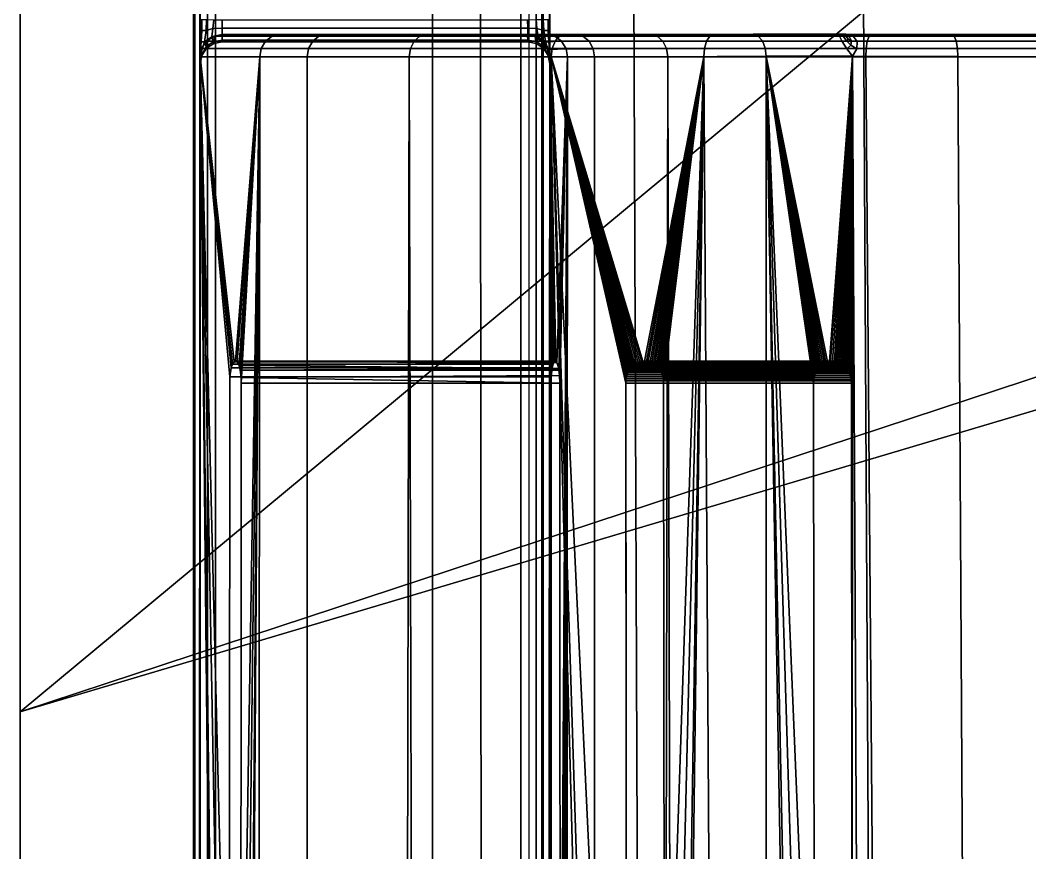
# Model space of a CAD drawing. Extents: x -11.8 to 11.8, y 0 to 23.8.
# Drawn here: x -11.843 to -9.563, y 17.954 to 19.834 of the extents above; entities that cross this region are included whole.
import ezdxf

# ---------------------------------------------------------------- set-up
doc = ezdxf.new("R2010")
doc.units = 0
doc.layers.add('SHP78CM5N_TRADECAD', color=251, linetype='CONTINUOUS')

msp = doc.modelspace()

# ---------------------------------------------------------------- linework, layer by layer
at = {"layer": 'SHP78CM5N_TRADECAD'}
for points in [[(-10.9122, 15.0961, 19.7089), (-10.9122, 22.9695, 26.2503), (-10.9122, 8.1961, 31.4876), (-10.9122, 5.9765, 30.562)], [(-10.9122, 22.9695, 26.2503), (-10.9122, 15.0961, 19.7089), (-10.9122, 21.3133, 19.7324)], [(-10.9122, 22.9695, 26.2503), (-10.9122, 22.9691, 31.4876), (-10.9122, 8.1961, 31.4876)], [(-10.9122, 8.1961, 31.4876), (-10.9122, 22.9691, 31.4876), (-10.8059, 22.9691, 32.0447), (-10.7947, 6.9903, 31.944)], [(-10.8059, 22.9691, 32.0447), (-10.4689, 22.9691, 32.5578), (-10.4012, 5.723, 32.4901), (-10.7947, 6.9903, 31.944)], [(-10.4689, 22.9691, 32.5578), (-9.9558, 22.9691, 32.8948), (-9.8551, 4.992, 32.8836), (-10.4012, 5.723, 32.4901)], [(-9.9558, 22.9691, 32.8948), (-9.3987, 22.9691, 33.0011), (-9.3987, 4.9775, 33.0011), (-9.8551, 4.992, 32.8836)], [(-7.9541, 21.5017, 0.0404), (-11.8433, 21.5017, 0.0397), (-11.8433, 18.2724, 0.0397)], [(-0.9744, 21.5017, 0.042), (-11.8433, 14.8549, 0.0397), (10.8391, 12.2355, 0.0397), (0.464, 21.5017, 0.0422)], [(-11.8433, 18.2724, 0.0397), (-11.8433, 21.5017, 0.0397), (-11.8433, 20.7019, 1.7535)], [(-0.9744, 21.5017, 0.042), (-11.8433, 18.2724, 0.0397), (-11.8433, 14.8549, 0.0397)], [(-2.0409, 21.5017, 0.0417), (-11.8433, 18.2724, 0.0397), (-0.9744, 21.5017, 0.042)], [(-2.0409, 21.5017, 0.0417), (-7.9541, 21.5017, 0.0404), (-11.8433, 18.2724, 0.0397)], [(-11.4521, 15.0164, 19.7867), (-11.4486, 15.0348, 19.7727), (-11.4486, 21.3621, 19.76), (-11.4521, 21.3805, 19.7743)], [(-11.4521, 15.0164, 19.7867), (-11.4521, 21.3805, 19.7743), (-11.4368, 19.7363, 29.287), (-11.4521, 3.9459, 29.1788)], [(-11.4521, 21.3805, 19.7743), (-11.437, 19.8356, 29.2879), (-11.4369, 19.8107, 29.2877)], [(-11.4521, 21.3805, 19.7743), (-11.4369, 19.8107, 29.2877), (-11.4369, 19.7858, 29.2874)], [(-11.4521, 21.3805, 19.7743), (-11.4369, 19.7858, 29.2874), (-11.4369, 19.7611, 29.2872)], [(-11.4368, 19.7363, 29.287), (-11.4521, 21.3805, 19.7743), (-11.4369, 19.7611, 29.2872)], [(-10.6621, 21.3805, 19.7738), (-10.6657, 21.3621, 19.7595), (-10.6657, 15.0347, 19.7722), (-10.6621, 15.0163, 19.7862)], [(-10.6468, 19.7363, 29.2866), (-10.6621, 21.3805, 19.7738), (-10.6621, 15.0163, 19.7862), (-10.6621, 3.9458, 29.1783)], [(-10.6621, 21.3805, 19.7738), (-10.6468, 19.7363, 29.2866), (-10.6468, 19.7611, 29.2868)], [(-10.6468, 19.7611, 29.2868), (-10.6469, 19.7859, 29.2869), (-10.6621, 21.3805, 19.7738)], [(-10.6469, 19.7859, 29.2869), (-10.6469, 19.8109, 29.2871), (-10.6621, 21.3805, 19.7738)], [(-10.6469, 19.8109, 29.2871), (-10.647, 19.836, 29.2873), (-10.6621, 21.3805, 19.7738)], [(-11.4375, 21.3452, 19.7488), (-11.4486, 21.3621, 19.76), (-11.4486, 15.0348, 19.7727), (-11.4375, 15.0517, 19.7617)], [(-10.6657, 21.3621, 19.7595), (-10.6657, 15.0347, 19.7722), (-10.6775, 15.0545, 19.7589), (-10.6774, 21.3423, 19.746)], [(-11.4375, 15.0517, 19.7617), (-11.4205, 15.0628, 19.7527), (-11.4205, 21.334, 19.7397), (-11.4375, 21.3452, 19.7488)], [(-11.4021, 21.3305, 19.7326), (-11.4205, 21.334, 19.7397), (-11.4205, 15.0628, 19.7527), (-11.4021, 15.0663, 19.7456)], [(-10.7121, 21.3305, 19.7322), (-11.4021, 21.3305, 19.7326), (-11.4021, 15.0663, 19.7456), (-10.7121, 15.0663, 19.7452)], [(-10.6937, 21.334, 19.738), (-10.7121, 21.3305, 19.7322), (-10.7121, 15.0663, 19.7452), (-10.6937, 15.0628, 19.751)], [(-10.6937, 15.0628, 19.751), (-10.6937, 21.334, 19.738), (-10.6774, 21.3423, 19.746), (-10.6775, 15.0545, 19.7589)], [(-11.8433, 15.0836, 13.2665), (-11.8433, 19.8359, 9.3598), (-11.8433, 21.3223, 10.29)], [(-11.8433, 15.0961, 19.7089), (-11.8433, 15.0836, 13.2665), (-11.8433, 21.3223, 10.29), (-11.8433, 21.28, 19.7324)], [(-10.9122, 21.3133, 19.7324), (-10.9122, 15.0961, 19.7089), (-11.8433, 15.0961, 19.7089), (-11.8433, 21.28, 19.7324)], [(-11.8433, 20.7019, 6.3166), (-11.8433, 20.7019, 7.8479), (-11.8433, 19.8665, 7.8479), (-11.8433, 18.3112, 6.3166)], [(-11.8433, 20.7019, 3.4718), (-11.8433, 20.7019, 6.3166), (-11.8433, 18.3112, 6.3166), (-11.8433, 18.3112, 3.451)], [(-11.8433, 18.2724, 0.0397), (-11.8433, 20.7019, 1.7535), (-11.8433, 20.7019, 3.4718), (-11.8433, 18.3112, 3.451)], [(-11.8433, 18.3112, 6.3166), (-11.8433, 19.8665, 7.8479), (-11.8433, 19.8359, 9.3598)], [(-11.8433, 18.3112, 6.3166), (-11.8433, 19.8359, 9.3598), (-11.8433, 15.0836, 13.2665)], [(-11.4369, 19.8107, 29.2877), (-11.437, 19.8356, 29.2879), (-11.4332, 19.8354, 29.307), (-11.4332, 19.8109, 29.3086)], [(-11.4332, 19.8109, 29.3086), (-11.4332, 19.8354, 29.307), (-11.4223, 19.8354, 29.3232), (-11.4235, 19.8112, 29.3267)], [(-11.4235, 19.8112, 29.3267), (-11.4223, 19.8354, 29.3232), (-11.4061, 19.8353, 29.3341), (-11.4078, 19.8155, 29.3376)], [(-11.4061, 19.8353, 29.3341), (-11.387, 19.8353, 29.3378), (-11.3869, 19.8163, 29.3414), (-11.4078, 19.8155, 29.3376)], [(-11.3869, 19.8163, 29.3414), (-11.387, 19.8353, 29.3378), (-10.697, 19.8353, 29.3373), (-10.6969, 19.8162, 29.341)], [(-10.6969, 19.8162, 29.341), (-10.697, 19.8353, 29.3373), (-10.6778, 19.8354, 29.3335), (-10.676, 19.8155, 29.3371)], [(-10.676, 19.8155, 29.3371), (-10.6778, 19.8354, 29.3335), (-10.6616, 19.8355, 29.3227), (-10.6602, 19.8113, 29.3262)], [(-10.6602, 19.8113, 29.3262), (-10.6616, 19.8355, 29.3227), (-10.6508, 19.8357, 29.3064), (-10.6507, 19.8111, 29.308)], [(-10.6508, 19.8357, 29.3064), (-10.647, 19.836, 29.2873), (-10.6469, 19.8109, 29.2871), (-10.6507, 19.8111, 29.308)], [(-11.4344, 19.7857, 29.3137), (-11.4369, 19.7858, 29.2874), (-11.4369, 19.8107, 29.2877), (-11.4332, 19.8109, 29.3086)], [(-11.4272, 19.7855, 29.3374), (-11.4344, 19.7857, 29.3137), (-11.4332, 19.8109, 29.3086), (-11.4235, 19.8112, 29.3267)], [(-11.4272, 19.7855, 29.3374), (-11.4235, 19.8112, 29.3267), (-11.4078, 19.8155, 29.3376), (-11.4107, 19.7963, 29.3483)], [(-11.4272, 19.7855, 29.3374), (-11.4107, 19.7963, 29.3483), (-11.4076, 19.7855, 29.3674), (-11.4234, 19.7746, 29.363)], [(-11.4054, 19.7981, 31.9246), (-11.4223, 19.7869, 31.9261), (-11.4221, 19.771, 29.3873), (-11.4059, 19.7819, 29.3873)], [(-11.2743, 19.798, 32.4179), (-11.2892, 19.7869, 32.426), (-11.4223, 19.7869, 31.9261), (-11.4054, 19.7981, 31.9246)], [(-11.4078, 19.8155, 29.3376), (-11.3869, 19.8163, 29.3414), (-11.3868, 19.8001, 29.3522), (-11.4107, 19.7963, 29.3483)], [(-11.4107, 19.7963, 29.3483), (-11.3868, 19.8001, 29.3522), (-11.3868, 19.7893, 29.3683), (-11.4076, 19.7855, 29.3674)], [(-11.387, 19.8016, 31.923), (-11.4054, 19.7981, 31.9246), (-11.4059, 19.7819, 29.3873), (-11.3868, 19.7857, 29.3873)], [(-11.2581, 19.8016, 32.4091), (-11.2743, 19.798, 32.4179), (-11.4054, 19.7981, 31.9246), (-11.387, 19.8016, 31.923)], [(-10.6971, 19.8016, 31.8571), (-11.387, 19.8016, 31.923), (-11.3868, 19.7857, 29.3873), (-10.6968, 19.7856, 29.3869)], [(-10.6525, 19.8015, 32.0792), (-11.2581, 19.8016, 32.4091), (-11.387, 19.8016, 31.923), (-10.6957, 19.8016, 31.8683)], [(-11.387, 19.8016, 31.923), (-10.6971, 19.8016, 31.8571), (-10.697, 19.8016, 31.862)], [(-11.387, 19.8016, 31.923), (-10.697, 19.8016, 31.862), (-10.6957, 19.8016, 31.8683)], [(-11.3868, 19.8001, 29.3522), (-11.3869, 19.8163, 29.3414), (-10.6969, 19.8162, 29.341), (-10.6968, 19.8001, 29.3517)], [(-11.3868, 19.7893, 29.3683), (-11.3868, 19.8001, 29.3522), (-10.6968, 19.8001, 29.3517), (-10.6968, 19.7893, 29.3678)], [(-11.1684, 19.798, 32.661), (-11.1825, 19.7869, 32.6704), (-11.2892, 19.7869, 32.426), (-11.2743, 19.798, 32.4179)], [(-11.1531, 19.8015, 32.6508), (-11.1684, 19.798, 32.661), (-11.2743, 19.798, 32.4179), (-11.2581, 19.8016, 32.4091)], [(-11.1531, 19.8015, 32.6508), (-11.2581, 19.8016, 32.4091), (-10.6525, 19.8015, 32.0792), (-10.5875, 19.8013, 32.273)], [(-10.9406, 19.7981, 32.9873), (-10.9534, 19.7869, 32.9985), (-11.1825, 19.7869, 32.6704), (-11.1684, 19.798, 32.661)], [(-10.9268, 19.8016, 32.9752), (-10.9406, 19.7981, 32.9873), (-11.1684, 19.798, 32.661), (-11.1531, 19.8015, 32.6508)], [(-10.9268, 19.8016, 32.9752), (-11.1531, 19.8015, 32.6508), (-10.5875, 19.8013, 32.273), (-10.4183, 19.8018, 32.5303)], [(-10.6248, 19.7981, 33.3102), (-10.6349, 19.7869, 33.3238), (-10.9534, 19.7869, 32.9985), (-10.9406, 19.7981, 32.9873)], [(-10.6138, 19.8016, 33.2954), (-10.6248, 19.7981, 33.3102), (-10.9406, 19.7981, 32.9873), (-10.9268, 19.8016, 32.9752)], [(-10.6138, 19.8016, 33.2954), (-10.9268, 19.8016, 32.9752), (-10.4183, 19.8018, 32.5303), (-10.1879, 19.8025, 32.7226)], [(-10.6969, 19.8016, 31.8597), (-10.6971, 19.8016, 31.8571), (-10.6803, 19.7971, 31.845), (-10.6802, 19.7973, 31.8544)], [(-10.6803, 19.7971, 31.845), (-10.6971, 19.8016, 31.8571), (-10.6968, 19.7856, 29.3869), (-10.6776, 19.7819, 29.3869)], [(-10.697, 19.8016, 31.862), (-10.6971, 19.8016, 31.8571), (-10.6969, 19.8016, 31.8597)], [(-10.6957, 19.8016, 31.8683), (-10.697, 19.8016, 31.862), (-10.6963, 19.8016, 31.8652)], [(-10.697, 19.8016, 31.862), (-10.6969, 19.8016, 31.8597), (-10.6967, 19.8016, 31.8624)], [(-10.697, 19.8016, 31.862), (-10.6967, 19.8016, 31.8624), (-10.6963, 19.8016, 31.8652)], [(-10.6729, 19.7963, 29.3479), (-10.6968, 19.8001, 29.3517), (-10.6969, 19.8162, 29.341), (-10.676, 19.8155, 29.3371)], [(-10.6812, 19.7986, 31.861), (-10.6967, 19.8016, 31.8624), (-10.6969, 19.8016, 31.8597), (-10.6802, 19.7973, 31.8544)], [(-10.6759, 19.7855, 29.367), (-10.6968, 19.7893, 29.3678), (-10.6968, 19.8001, 29.3517), (-10.6729, 19.7963, 29.3479)], [(-10.6789, 19.7973, 31.8673), (-10.6963, 19.8016, 31.8652), (-10.6967, 19.8016, 31.8624), (-10.6812, 19.7986, 31.861)], [(-10.677, 19.7971, 31.8767), (-10.6957, 19.8016, 31.8683), (-10.6963, 19.8016, 31.8652), (-10.6789, 19.7973, 31.8673)], [(-10.6358, 19.798, 32.0701), (-10.6525, 19.8015, 32.0792), (-10.6957, 19.8016, 31.8683), (-10.677, 19.7971, 31.8767)], [(-10.6683, 19.7901, 31.8599), (-10.6812, 19.7986, 31.861), (-10.6802, 19.7973, 31.8544), (-10.6649, 19.7863, 31.8532)], [(-10.6683, 19.7901, 31.8599), (-10.6636, 19.7863, 31.8657), (-10.6789, 19.7973, 31.8673), (-10.6812, 19.7986, 31.861)], [(-10.6802, 19.7973, 31.8544), (-10.6803, 19.7971, 31.845), (-10.6636, 19.7848, 31.8408), (-10.6649, 19.7863, 31.8532)], [(-10.6636, 19.7848, 31.8408), (-10.6803, 19.7971, 31.845), (-10.6776, 19.7819, 29.3869), (-10.6614, 19.771, 29.3868)], [(-10.6636, 19.7863, 31.8657), (-10.6598, 19.785, 31.8776), (-10.677, 19.7971, 31.8767), (-10.6789, 19.7973, 31.8673)], [(-10.6204, 19.7868, 32.0617), (-10.6358, 19.798, 32.0701), (-10.677, 19.7971, 31.8767), (-10.6598, 19.785, 31.8776)], [(-10.6564, 19.7855, 29.3369), (-10.6729, 19.7963, 29.3479), (-10.676, 19.8155, 29.3371), (-10.6602, 19.8113, 29.3262)], [(-10.6564, 19.7855, 29.3369), (-10.6601, 19.7746, 29.3626), (-10.6759, 19.7855, 29.367), (-10.6729, 19.7963, 29.3479)], [(-10.6564, 19.7855, 29.3369), (-10.6602, 19.8113, 29.3262), (-10.6507, 19.8111, 29.308), (-10.6493, 19.7857, 29.3132)], [(-10.5722, 19.7978, 32.2628), (-10.5875, 19.8013, 32.273), (-10.6525, 19.8015, 32.0792), (-10.6358, 19.798, 32.0701)], [(-10.6507, 19.8111, 29.308), (-10.6469, 19.8109, 29.2871), (-10.6469, 19.7859, 29.2869), (-10.6493, 19.7857, 29.3132)], [(-10.5581, 19.7867, 32.2533), (-10.5722, 19.7978, 32.2628), (-10.6358, 19.798, 32.0701), (-10.6204, 19.7868, 32.0617)], [(-10.2857, 19.7981, 33.5147), (-10.2928, 19.7869, 33.5301), (-10.6349, 19.7869, 33.3238), (-10.6248, 19.7981, 33.3102)], [(-10.278, 19.8016, 33.498), (-10.2857, 19.7981, 33.5147), (-10.6248, 19.7981, 33.3102), (-10.6138, 19.8016, 33.2954)], [(-9.993, 19.8025, 32.8646), (-10.278, 19.8016, 33.498), (-10.6138, 19.8016, 33.2954), (-10.1879, 19.8025, 32.7226)], [(-10.4045, 19.7983, 32.5181), (-10.4183, 19.8018, 32.5303), (-10.5875, 19.8013, 32.273), (-10.5722, 19.7978, 32.2628)], [(-10.3917, 19.7872, 32.507), (-10.4045, 19.7983, 32.5181), (-10.5722, 19.7978, 32.2628), (-10.5581, 19.7867, 32.2533)], [(-10.1769, 19.799, 32.7079), (-10.1879, 19.8025, 32.7226), (-10.4183, 19.8018, 32.5303), (-10.4045, 19.7983, 32.5181)], [(-10.1668, 19.7879, 32.6943), (-10.1769, 19.799, 32.7079), (-10.4045, 19.7983, 32.5181), (-10.3917, 19.7872, 32.507)], [(-9.9255, 19.7981, 33.6458), (-9.9298, 19.7869, 33.6622), (-10.2928, 19.7869, 33.5301), (-10.2857, 19.7981, 33.5147)], [(-9.9208, 19.8016, 33.6281), (-9.9255, 19.7981, 33.6458), (-10.2857, 19.7981, 33.5147), (-10.278, 19.8016, 33.498)], [(-9.9208, 19.8016, 33.6281), (-10.278, 19.8016, 33.498), (-9.9784, 19.8025, 32.8724), (-9.7383, 19.8019, 32.9491)], [(-10.278, 19.8016, 33.498), (-9.9848, 19.8025, 32.8704), (-9.9784, 19.8025, 32.8724)], [(-10.278, 19.8016, 33.498), (-9.993, 19.8025, 32.8646), (-9.9848, 19.8025, 32.8704)], [(-9.9929, 19.798, 32.844), (-9.993, 19.8025, 32.8646), (-10.1879, 19.8025, 32.7226), (-10.1769, 19.799, 32.7079)], [(-9.9867, 19.7859, 32.828), (-9.9929, 19.798, 32.844), (-10.1769, 19.799, 32.7079), (-10.1668, 19.7879, 32.6943)], [(-9.989, 19.8025, 32.8672), (-9.993, 19.8025, 32.8646), (-9.9929, 19.798, 32.844), (-9.9841, 19.7982, 32.8504)], [(-9.9848, 19.8025, 32.8704), (-9.993, 19.8025, 32.8646), (-9.989, 19.8025, 32.8672)], [(-9.9841, 19.7982, 32.8504), (-9.9929, 19.798, 32.844), (-9.9867, 19.7859, 32.828), (-9.9765, 19.7873, 32.837)], [(-9.9787, 19.7995, 32.8554), (-9.9853, 19.8025, 32.8694), (-9.989, 19.8025, 32.8672), (-9.9841, 19.7982, 32.8504)], [(-9.9848, 19.8025, 32.8704), (-9.989, 19.8025, 32.8672), (-9.9853, 19.8025, 32.8694)], [(-9.9716, 19.7982, 32.8569), (-9.9817, 19.8025, 32.8712), (-9.9853, 19.8025, 32.8694), (-9.9787, 19.7995, 32.8554)], [(-9.9848, 19.8025, 32.8704), (-9.9853, 19.8025, 32.8694), (-9.9817, 19.8025, 32.8712)], [(-9.9784, 19.8025, 32.8724), (-9.9848, 19.8025, 32.8704), (-9.9817, 19.8025, 32.8712)], [(-9.9732, 19.791, 32.8438), (-9.9787, 19.7995, 32.8554), (-9.9841, 19.7982, 32.8504), (-9.9765, 19.7873, 32.837)], [(-9.9618, 19.798, 32.8602), (-9.9784, 19.8025, 32.8724), (-9.9817, 19.8025, 32.8712), (-9.9716, 19.7982, 32.8569)], [(-9.9732, 19.791, 32.8438), (-9.9657, 19.7873, 32.8426), (-9.9716, 19.7982, 32.8569), (-9.9787, 19.7995, 32.8554)], [(-9.7335, 19.7984, 32.9313), (-9.7383, 19.8019, 32.9491), (-9.9784, 19.8025, 32.8724), (-9.9618, 19.798, 32.8602)], [(-9.9657, 19.7873, 32.8426), (-9.9525, 19.7858, 32.8455), (-9.9618, 19.798, 32.8602), (-9.9716, 19.7982, 32.8569)], [(-9.729, 19.7873, 32.915), (-9.7335, 19.7984, 32.9313), (-9.9618, 19.798, 32.8602), (-9.9525, 19.7858, 32.8455)], [(-9.478, 19.7981, 33.7015), (-9.4787, 19.7869, 33.7184), (-9.9298, 19.7869, 33.6622), (-9.9255, 19.7981, 33.6458)], [(-9.4771, 19.8016, 33.6831), (-9.478, 19.7981, 33.7015), (-9.9255, 19.7981, 33.6458), (-9.9208, 19.8016, 33.6281)], [(-9.4771, 19.8016, 33.6831), (-9.9208, 19.8016, 33.6281), (-9.7383, 19.8019, 32.9491), (-9.446, 19.8016, 32.9931)], [(-9.4452, 19.798, 32.9747), (-9.446, 19.8016, 32.9931), (-9.7383, 19.8019, 32.9491), (-9.7335, 19.7984, 32.9313)], [(-9.4443, 19.7869, 32.9578), (-9.4452, 19.798, 32.9747), (-9.7335, 19.7984, 32.9313), (-9.729, 19.7873, 32.915)], [(-11.4368, 19.7615, 29.3129), (-11.4369, 19.7611, 29.2872), (-11.4369, 19.7858, 29.2874), (-11.4344, 19.7857, 29.3137)], [(-11.4272, 19.7855, 29.3374), (-11.4343, 19.762, 29.3372), (-11.4368, 19.7615, 29.3129), (-11.4344, 19.7857, 29.3137)], [(-11.4272, 19.7855, 29.3374), (-11.4234, 19.7746, 29.363), (-11.433, 19.7565, 29.3625), (-11.4343, 19.762, 29.3372)], [(-11.4223, 19.7869, 31.9261), (-11.4334, 19.77, 31.927), (-11.4329, 19.7548, 29.3872), (-11.4221, 19.771, 29.3873)], [(-11.2892, 19.7869, 32.426), (-11.299, 19.77, 32.4313), (-11.4334, 19.77, 31.927), (-11.4223, 19.7869, 31.9261)], [(-11.4234, 19.7746, 29.363), (-11.4221, 19.771, 29.3873), (-11.4329, 19.7548, 29.3872), (-11.433, 19.7565, 29.3625)], [(-11.4076, 19.7855, 29.3674), (-11.4059, 19.7819, 29.3873), (-11.4221, 19.771, 29.3873), (-11.4234, 19.7746, 29.363)], [(-11.3868, 19.7893, 29.3683), (-11.3868, 19.7857, 29.3873), (-11.4059, 19.7819, 29.3873), (-11.4076, 19.7855, 29.3674)], [(-11.3868, 19.7857, 29.3873), (-11.3868, 19.7893, 29.3683), (-10.6968, 19.7893, 29.3678), (-10.6968, 19.7856, 29.3869)], [(-11.1825, 19.7869, 32.6704), (-11.1917, 19.77, 32.6766), (-11.299, 19.77, 32.4313), (-11.2892, 19.7869, 32.426)], [(-10.9534, 19.7869, 32.9985), (-10.9618, 19.77, 33.0058), (-11.1917, 19.77, 32.6766), (-11.1825, 19.7869, 32.6704)], [(-10.6349, 19.7869, 33.3238), (-10.6415, 19.77, 33.3328), (-10.9618, 19.77, 33.0058), (-10.9534, 19.7869, 32.9985)], [(-10.6776, 19.7819, 29.3869), (-10.6968, 19.7856, 29.3869), (-10.6968, 19.7893, 29.3678), (-10.6759, 19.7855, 29.367)], [(-10.6601, 19.7746, 29.3626), (-10.6614, 19.771, 29.3868), (-10.6776, 19.7819, 29.3869), (-10.6759, 19.7855, 29.367)], [(-10.6683, 19.7901, 31.8599), (-10.6649, 19.7863, 31.8532), (-10.6546, 19.7767, 31.8585), (-10.6636, 19.7863, 31.8657)], [(-10.6649, 19.7863, 31.8532), (-10.6636, 19.7848, 31.8408), (-10.6514, 19.7682, 31.8454), (-10.6546, 19.7767, 31.8585)], [(-10.6546, 19.7767, 31.8585), (-10.6488, 19.7683, 31.8707), (-10.6598, 19.785, 31.8776), (-10.6636, 19.7863, 31.8657)], [(-10.6514, 19.7682, 31.8454), (-10.6636, 19.7848, 31.8408), (-10.6614, 19.771, 29.3868), (-10.6505, 19.7548, 29.3867)], [(-10.6504, 19.7565, 29.3621), (-10.6505, 19.7548, 29.3867), (-10.6614, 19.771, 29.3868), (-10.6601, 19.7746, 29.3626)], [(-10.6564, 19.7855, 29.3369), (-10.6492, 19.762, 29.3367), (-10.6504, 19.7565, 29.3621), (-10.6601, 19.7746, 29.3626)], [(-10.6103, 19.7699, 32.0562), (-10.6204, 19.7868, 32.0617), (-10.6598, 19.785, 31.8776), (-10.6488, 19.7683, 31.8707)], [(-10.6564, 19.7855, 29.3369), (-10.6493, 19.7857, 29.3132), (-10.6468, 19.7615, 29.3124), (-10.6492, 19.762, 29.3367)], [(-10.6514, 19.7682, 31.8454), (-10.6469, 19.7516, 31.8578), (-10.6488, 19.7683, 31.8707), (-10.6546, 19.7767, 31.8585)], [(-10.6493, 19.7857, 29.3132), (-10.6469, 19.7859, 29.2869), (-10.6468, 19.7611, 29.2868), (-10.6468, 19.7615, 29.3124)], [(-10.2928, 19.7869, 33.5301), (-10.2974, 19.77, 33.5402), (-10.6415, 19.77, 33.3328), (-10.6349, 19.7869, 33.3238)], [(-10.5488, 19.7697, 32.2472), (-10.5581, 19.7867, 32.2533), (-10.6204, 19.7868, 32.0617), (-10.6103, 19.7699, 32.0562)], [(-10.3834, 19.7702, 32.4996), (-10.3917, 19.7872, 32.507), (-10.5581, 19.7867, 32.2533), (-10.5488, 19.7697, 32.2472)], [(-10.1602, 19.771, 32.6854), (-10.1668, 19.7879, 32.6943), (-10.3917, 19.7872, 32.507), (-10.3834, 19.7702, 32.4996)], [(-9.9298, 19.7869, 33.6622), (-9.9326, 19.77, 33.673), (-10.2974, 19.77, 33.5402), (-10.2928, 19.7869, 33.5301)], [(-9.9759, 19.7692, 32.8209), (-9.9867, 19.7859, 32.828), (-10.1668, 19.7879, 32.6943), (-10.1602, 19.771, 32.6854)], [(-9.9765, 19.7873, 32.837), (-9.9867, 19.7859, 32.828), (-9.9759, 19.7692, 32.8209), (-9.9667, 19.7777, 32.8311)], [(-9.9732, 19.791, 32.8438), (-9.9765, 19.7873, 32.837), (-9.9667, 19.7777, 32.8311), (-9.9657, 19.7873, 32.8426)], [(-9.9759, 19.7692, 32.8209), (-9.9635, 19.7526, 32.8245), (-9.9531, 19.7692, 32.8325), (-9.9667, 19.7777, 32.8311)], [(-9.9667, 19.7777, 32.8311), (-9.9531, 19.7692, 32.8325), (-9.9525, 19.7858, 32.8455), (-9.9657, 19.7873, 32.8426)], [(-9.726, 19.7703, 32.9043), (-9.729, 19.7873, 32.915), (-9.9525, 19.7858, 32.8455), (-9.9531, 19.7692, 32.8325)], [(-9.4787, 19.7869, 33.7184), (-9.4792, 19.77, 33.7296), (-9.9326, 19.77, 33.673), (-9.9298, 19.7869, 33.6622)], [(-9.4436, 19.77, 32.9466), (-9.4443, 19.7869, 32.9578), (-9.729, 19.7873, 32.915), (-9.726, 19.7703, 32.9043)], [(-11.4367, 19.7357, 29.387), (-11.4369, 19.7516, 31.9273), (-11.4385, 3.9459, 31.8768), (-11.452, 3.9459, 29.2788)], [(-11.4369, 19.7516, 31.9273), (-11.3723, 13.2742, 32.1813), (-11.3734, 11.3645, 32.1807), (-11.4385, 3.9459, 31.8768)], [(-11.4334, 19.77, 31.927), (-11.4369, 19.7516, 31.9273), (-11.4367, 19.7357, 29.387), (-11.4329, 19.7548, 29.3872)], [(-11.299, 19.77, 32.4313), (-11.3021, 19.7516, 32.4329), (-11.4369, 19.7516, 31.9273), (-11.4334, 19.77, 31.927)], [(-11.4368, 19.7359, 29.312), (-11.4368, 19.7363, 29.287), (-11.4369, 19.7611, 29.2872), (-11.4368, 19.7615, 29.3129)], [(-11.4369, 19.7516, 31.9273), (-11.3021, 19.7516, 32.4329), (-11.357, 19.0645, 32.2281), (-11.3603, 19.0629, 32.2156)], [(-11.4369, 19.7516, 31.9273), (-11.3603, 19.0629, 32.2156), (-11.3637, 19.0575, 32.203)], [(-11.4369, 19.7516, 31.9273), (-11.3637, 19.0575, 32.203), (-11.3665, 19.0488, 32.1925)], [(-11.4369, 19.7516, 31.9273), (-11.3665, 19.0488, 32.1925), (-11.3695, 19.0289, 32.1813)], [(-11.4369, 19.7516, 31.9273), (-11.3695, 19.0289, 32.1813), (-11.3709, 17.1145, 32.1797)], [(-11.4369, 19.7516, 31.9273), (-11.3708, 16.1539, 32.1819), (-11.3721, 14.2395, 32.1802)], [(-11.4369, 19.7516, 31.9273), (-11.3709, 17.1145, 32.1797), (-11.3708, 16.1539, 32.1819)], [(-11.4369, 19.7516, 31.9273), (-11.3721, 14.2395, 32.1802), (-11.3723, 13.2742, 32.1813)], [(-11.4343, 19.762, 29.3372), (-11.4368, 19.7357, 29.337), (-11.4368, 19.7359, 29.312), (-11.4368, 19.7615, 29.3129)], [(-11.433, 19.7565, 29.3625), (-11.4367, 19.7356, 29.362), (-11.4368, 19.7357, 29.337), (-11.4343, 19.762, 29.3372)], [(-11.4329, 19.7548, 29.3872), (-11.4367, 19.7357, 29.387), (-11.4367, 19.7356, 29.362), (-11.433, 19.7565, 29.3625)], [(-11.3021, 19.7516, 32.4329), (-11.3533, 19.0625, 32.2421), (-11.357, 19.0645, 32.2281)], [(-11.3021, 19.7516, 32.4329), (-11.349, 19.054, 32.2582), (-11.3533, 19.0625, 32.2421)], [(-11.3021, 19.7516, 32.4329), (-11.3465, 19.0441, 32.2676), (-11.349, 19.054, 32.2582)], [(-11.3021, 19.7516, 32.4329), (-11.3175, 3.9459, 32.4037), (-11.3476, 11.3548, 32.2775), (-11.3465, 13.2645, 32.278)], [(-11.3461, 14.2395, 32.2779), (-11.3021, 19.7516, 32.4329), (-11.3465, 13.2645, 32.278), (-11.3469, 13.2773, 32.2764)], [(-11.3021, 19.7516, 32.4329), (-11.3444, 19.0273, 32.2754), (-11.3465, 19.0441, 32.2676)], [(-11.3021, 19.7516, 32.4329), (-11.3461, 14.2395, 32.2779), (-11.3453, 16.1395, 32.2775)], [(-11.3021, 19.7516, 32.4329), (-11.3453, 16.1395, 32.2775), (-11.3451, 17.1048, 32.2764)], [(-11.3021, 19.7516, 32.4329), (-11.3451, 17.1048, 32.2764), (-11.344, 19.0145, 32.277)], [(-11.3021, 19.7516, 32.4329), (-11.344, 19.0145, 32.277), (-11.3444, 19.0273, 32.2754)], [(-11.1946, 3.9459, 32.6777), (-11.3175, 3.9459, 32.4037), (-11.3021, 19.7516, 32.4329), (-11.1947, 19.7516, 32.6785)], [(-11.1917, 19.77, 32.6766), (-11.1947, 19.7516, 32.6785), (-11.3021, 19.7516, 32.4329), (-11.299, 19.77, 32.4313)], [(-10.9618, 19.77, 33.0058), (-10.9644, 19.7516, 33.0082), (-11.1947, 19.7516, 32.6785), (-11.1917, 19.77, 32.6766)], [(-10.9941, 4.8908, 32.9711), (-11.1946, 3.9459, 32.6777), (-11.1947, 19.7516, 32.6785), (-10.9644, 19.7516, 33.0082)], [(-10.9258, 4.8909, 33.0484), (-10.9941, 4.8908, 32.9711), (-10.9644, 19.7516, 33.0082)], [(-10.6415, 19.77, 33.3328), (-10.6436, 19.7516, 33.3356), (-10.9644, 19.7516, 33.0082), (-10.9618, 19.77, 33.0058)], [(-10.6436, 19.7516, 33.3356), (-10.6445, 4.8909, 33.3333), (-10.9258, 4.8909, 33.0484), (-10.9644, 19.7516, 33.0082)], [(-10.662, 3.9458, 29.2783), (-10.6485, 3.9459, 31.8068), (-10.6469, 19.7516, 31.8578), (-10.6467, 19.7356, 29.3865)], [(-10.6469, 19.7516, 31.8578), (-10.6514, 19.7682, 31.8454), (-10.6505, 19.7548, 29.3867), (-10.6467, 19.7356, 29.3865)], [(-10.6467, 19.7356, 29.3615), (-10.6467, 19.7356, 29.3865), (-10.6505, 19.7548, 29.3867), (-10.6504, 19.7565, 29.3621)], [(-10.6492, 19.762, 29.3367), (-10.6468, 19.7357, 29.3366), (-10.6467, 19.7356, 29.3615), (-10.6504, 19.7565, 29.3621)], [(-10.6468, 19.7615, 29.3124), (-10.6468, 19.7359, 29.3116), (-10.6468, 19.7357, 29.3366), (-10.6492, 19.762, 29.3367)], [(-10.6072, 19.7515, 32.0545), (-10.6103, 19.7699, 32.0562), (-10.6488, 19.7683, 31.8707), (-10.6469, 19.7516, 31.8578)], [(-10.6422, 14.2395, 31.8659), (-10.6437, 17.1145, 31.8665), (-10.6469, 19.7516, 31.8578), (-10.6485, 3.9459, 31.8068)], [(-10.6469, 19.7516, 31.8578), (-10.6442, 19.0289, 31.869), (-10.6419, 19.0488, 31.8805)], [(-10.6437, 17.1145, 31.8665), (-10.6442, 19.0289, 31.869), (-10.6469, 19.7516, 31.8578)], [(-10.6469, 19.7516, 31.8578), (-10.6419, 19.0488, 31.8805), (-10.6397, 19.0575, 31.8912)], [(-10.6469, 19.7516, 31.8578), (-10.6397, 19.0575, 31.8912), (-10.6371, 19.0629, 31.9042)], [(-10.6469, 19.7516, 31.8578), (-10.6371, 19.0629, 31.9042), (-10.6345, 19.0645, 31.917)], [(-10.6469, 19.7516, 31.8578), (-10.6345, 19.0645, 31.917), (-10.6335, 19.0643, 31.9219)], [(-10.6072, 19.7515, 32.0545), (-10.6469, 19.7516, 31.8578), (-10.6335, 19.0643, 31.9219), (-10.6307, 19.0609, 31.9358)], [(-10.6468, 19.7611, 29.2868), (-10.6468, 19.7363, 29.2866), (-10.6468, 19.7359, 29.3116), (-10.6468, 19.7615, 29.3124)], [(-10.4696, 13.2645, 33.4259), (-10.4684, 11.3645, 33.424), (-10.6445, 4.8909, 33.3333), (-10.6436, 19.7516, 33.3356)], [(-10.2974, 19.77, 33.5402), (-10.2988, 19.7516, 33.5434), (-10.6436, 19.7516, 33.3356), (-10.6415, 19.77, 33.3328)], [(-10.2988, 19.7516, 33.5434), (-10.4327, 19.0645, 33.461), (-10.4369, 19.0643, 33.4585), (-10.6436, 19.7516, 33.3356)], [(-10.4369, 19.0643, 33.4585), (-10.4397, 19.0639, 33.4568), (-10.6436, 19.7516, 33.3356)], [(-10.4397, 19.0639, 33.4568), (-10.4437, 19.0629, 33.4544), (-10.6436, 19.7516, 33.3356)], [(-10.4437, 19.0629, 33.4544), (-10.4475, 19.0615, 33.4521), (-10.6436, 19.7516, 33.3356)], [(-10.4475, 19.0615, 33.4521), (-10.4512, 19.0597, 33.4499), (-10.6436, 19.7516, 33.3356)], [(-10.4512, 19.0597, 33.4499), (-10.4547, 19.0575, 33.4477), (-10.6436, 19.7516, 33.3356)], [(-10.4547, 19.0575, 33.4477), (-10.458, 19.0549, 33.4457), (-10.6436, 19.7516, 33.3356)], [(-10.458, 19.0549, 33.4457), (-10.4611, 19.052, 33.4439), (-10.6436, 19.7516, 33.3356)], [(-10.4611, 19.052, 33.4439), (-10.4639, 19.0488, 33.4422), (-10.6436, 19.7516, 33.3356)], [(-10.4639, 19.0488, 33.4422), (-10.4665, 19.0453, 33.4406), (-10.6436, 19.7516, 33.3356)], [(-10.4665, 19.0453, 33.4406), (-10.4688, 19.0415, 33.4392), (-10.6436, 19.7516, 33.3356)], [(-10.4688, 19.0415, 33.4392), (-10.4707, 19.0375, 33.438), (-10.6436, 19.7516, 33.3356)], [(-10.4707, 19.0375, 33.438), (-10.4724, 19.0333, 33.437), (-10.6436, 19.7516, 33.3356)], [(-10.4724, 19.0333, 33.437), (-10.4737, 19.0289, 33.4362), (-10.6436, 19.7516, 33.3356)], [(-10.4737, 19.0289, 33.4362), (-10.4747, 19.0242, 33.4356), (-10.6436, 19.7516, 33.3356)], [(-10.4747, 19.0242, 33.4356), (-10.4753, 19.0195, 33.4352), (-10.6436, 19.7516, 33.3356)], [(-10.4753, 19.0195, 33.4352), (-10.4755, 19.0145, 33.4351), (-10.6436, 19.7516, 33.3356)], [(-10.4755, 19.0145, 33.4351), (-10.4724, 16.1395, 33.4302), (-10.6436, 19.7516, 33.3356)], [(-10.4724, 16.1395, 33.4302), (-10.4703, 14.2395, 33.427), (-10.6436, 19.7516, 33.3356)], [(-10.4703, 14.2395, 33.427), (-10.4696, 13.2645, 33.4259), (-10.6436, 19.7516, 33.3356)], [(-10.6307, 19.0609, 31.9358), (-10.6269, 19.0477, 31.9545), (-10.6072, 19.7515, 32.0545)], [(-10.6269, 19.0477, 31.9545), (-10.6263, 19.0441, 31.9574), (-10.6072, 19.7515, 32.0545)], [(-10.6263, 19.0441, 31.9574), (-10.625, 19.0318, 31.964), (-10.6072, 19.7515, 32.0545)], [(-10.625, 19.0318, 31.964), (-10.6244, 19.0145, 31.967), (-10.6072, 19.7515, 32.0545)], [(-10.6244, 19.0145, 31.967), (-10.6235, 17.1096, 31.9664), (-10.6072, 19.7515, 32.0545)], [(-10.6072, 19.7515, 32.0545), (-10.6235, 17.1096, 31.9664), (-10.623, 16.1395, 31.9664)], [(-10.6072, 19.7515, 32.0545), (-10.623, 16.1395, 31.9664), (-10.622, 14.2395, 31.966)], [(-10.6226, 10.3895, 31.9663), (-10.6171, 3.9458, 32.0106), (-10.6072, 19.7515, 32.0545), (-10.6226, 11.3548, 31.9653)], [(-10.6072, 19.7515, 32.0545), (-10.6221, 13.2645, 31.9661), (-10.6226, 11.3548, 31.9653)], [(-10.6221, 13.2645, 31.9661), (-10.6072, 19.7515, 32.0545), (-10.622, 14.2395, 31.966), (-10.6224, 13.2773, 31.9644)], [(-10.6171, 3.9458, 32.0106), (-10.5447, 3.9456, 32.2446), (-10.5459, 19.7513, 32.2452), (-10.6072, 19.7515, 32.0545)], [(-10.5459, 19.7513, 32.2452), (-10.5488, 19.7697, 32.2472), (-10.6103, 19.7699, 32.0562), (-10.6072, 19.7515, 32.0545)], [(-10.3807, 19.7518, 32.4973), (-10.3834, 19.7702, 32.4996), (-10.5488, 19.7697, 32.2472), (-10.5459, 19.7513, 32.2452)], [(-10.4104, 4.8907, 32.4603), (-10.3807, 19.7518, 32.4973), (-10.5459, 19.7513, 32.2452), (-10.5447, 3.9456, 32.2446)], [(-10.4285, 19.0643, 33.4636), (-10.4327, 19.0645, 33.461), (-10.2988, 19.7516, 33.5434)], [(-10.4244, 19.0636, 33.466), (-10.4285, 19.0643, 33.4636), (-10.2988, 19.7516, 33.5434)], [(-10.4204, 19.0625, 33.4684), (-10.4244, 19.0636, 33.466), (-10.2988, 19.7516, 33.5434)], [(-10.4166, 19.0609, 33.4707), (-10.4204, 19.0625, 33.4684), (-10.2988, 19.7516, 33.5434)], [(-10.413, 19.059, 33.4729), (-10.4166, 19.0609, 33.4707), (-10.2988, 19.7516, 33.5434)], [(-10.4096, 19.0566, 33.475), (-10.413, 19.059, 33.4729), (-10.2988, 19.7516, 33.5434)], [(-10.3807, 19.7518, 32.4973), (-10.4104, 4.8907, 32.4603), (-10.3458, 4.8909, 32.5269)], [(-10.4063, 19.054, 33.4769), (-10.4096, 19.0566, 33.475), (-10.2988, 19.7516, 33.5434)], [(-10.4033, 19.051, 33.4787), (-10.4063, 19.054, 33.4769), (-10.2988, 19.7516, 33.5434)], [(-10.4006, 19.0477, 33.4804), (-10.4033, 19.051, 33.4787), (-10.2988, 19.7516, 33.5434)], [(-10.3981, 19.0441, 33.4818), (-10.4006, 19.0477, 33.4804), (-10.2988, 19.7516, 33.5434)], [(-10.3959, 19.0402, 33.4832), (-10.3981, 19.0441, 33.4818), (-10.2988, 19.7516, 33.5434)], [(-10.394, 19.0361, 33.4843), (-10.3959, 19.0402, 33.4832), (-10.2988, 19.7516, 33.5434)], [(-10.3925, 19.0318, 33.4852), (-10.394, 19.0361, 33.4843), (-10.2988, 19.7516, 33.5434)], [(-10.3912, 19.0273, 33.4859), (-10.3925, 19.0318, 33.4852), (-10.2988, 19.7516, 33.5434)], [(-10.3904, 19.0227, 33.4864), (-10.3912, 19.0273, 33.4859), (-10.2988, 19.7516, 33.5434)], [(-10.39, 19.0195, 33.4867), (-10.3904, 19.0227, 33.4864), (-10.2988, 19.7516, 33.5434)], [(-10.3898, 19.0145, 33.4868), (-10.39, 19.0195, 33.4867), (-10.2988, 19.7516, 33.5434)], [(-10.3878, 17.1145, 33.4835), (-10.3898, 19.0145, 33.4868), (-10.2988, 19.7516, 33.5434)], [(-10.3867, 16.1395, 33.4819), (-10.3878, 17.1145, 33.4835), (-10.2988, 19.7516, 33.5434)], [(-10.3847, 14.2395, 33.4787), (-10.3867, 16.1395, 33.4819), (-10.2988, 19.7516, 33.5434)], [(-10.3836, 13.2645, 33.477), (-10.3847, 14.2395, 33.4787), (-10.2988, 19.7516, 33.5434)], [(-10.2064, 4.8909, 33.5641), (-10.3815, 11.3645, 33.4738), (-10.3836, 13.2645, 33.477), (-10.2988, 19.7516, 33.5434)], [(-10.158, 19.7526, 32.6826), (-10.1602, 19.771, 32.6854), (-10.3834, 19.7702, 32.4996), (-10.3807, 19.7518, 32.4973)], [(-10.1585, 4.8919, 32.683), (-10.158, 19.7526, 32.6826), (-10.3807, 19.7518, 32.4973), (-10.3458, 4.8909, 32.5269)], [(-9.9326, 19.77, 33.673), (-9.9333, 19.7516, 33.6764), (-10.2988, 19.7516, 33.5434), (-10.2974, 19.77, 33.5402)], [(-9.9333, 19.7516, 33.6764), (-9.82, 5.6699, 33.7016), (-10.2064, 4.8909, 33.5641), (-10.2988, 19.7516, 33.5434)], [(-9.9635, 19.7526, 32.8245), (-9.9759, 19.7692, 32.8209), (-10.1602, 19.771, 32.6854), (-10.158, 19.7526, 32.6826)], [(-10.1585, 4.8919, 32.683), (-10.0434, 11.3645, 32.7569), (-10.0447, 13.2645, 32.7589), (-10.158, 19.7526, 32.6826)], [(-10.158, 19.7526, 32.6826), (-10.0488, 17.1145, 32.7654), (-10.0509, 19.0145, 32.7687)], [(-10.0153, 19.0639, 32.7907), (-9.9635, 19.7526, 32.8245), (-10.158, 19.7526, 32.6826), (-10.0193, 19.0629, 32.7883)], [(-10.158, 19.7526, 32.6826), (-10.0509, 19.0145, 32.7687), (-10.0507, 19.0195, 32.7689)], [(-10.158, 19.7526, 32.6826), (-10.0507, 19.0195, 32.7689), (-10.0502, 19.0242, 32.7692)], [(-10.158, 19.7526, 32.6826), (-10.0502, 19.0242, 32.7692), (-10.0492, 19.0289, 32.7698)], [(-10.158, 19.7526, 32.6826), (-10.0492, 19.0289, 32.7698), (-10.0479, 19.0333, 32.7707)], [(-10.158, 19.7526, 32.6826), (-10.0479, 19.0333, 32.7707), (-10.0462, 19.0375, 32.7717)], [(-10.158, 19.7526, 32.6826), (-10.0462, 19.0375, 32.7717), (-10.0442, 19.0415, 32.7729)], [(-10.158, 19.7526, 32.6826), (-10.0442, 19.0415, 32.7729), (-10.042, 19.0453, 32.7743)], [(-10.158, 19.7526, 32.6826), (-10.042, 19.0453, 32.7743), (-10.0394, 19.0488, 32.7759)], [(-10.158, 19.7526, 32.6826), (-10.0394, 19.0488, 32.7759), (-10.0366, 19.052, 32.7776)], [(-10.158, 19.7526, 32.6826), (-10.0366, 19.052, 32.7776), (-10.0336, 19.0549, 32.7795)], [(-10.158, 19.7526, 32.6826), (-10.0336, 19.0549, 32.7795), (-10.0303, 19.0575, 32.7815)], [(-10.158, 19.7526, 32.6826), (-10.0303, 19.0575, 32.7815), (-10.0268, 19.0597, 32.7837)], [(-10.158, 19.7526, 32.6826), (-10.0268, 19.0597, 32.7837), (-10.0231, 19.0615, 32.7859)], [(-10.158, 19.7526, 32.6826), (-10.0231, 19.0615, 32.7859), (-10.0193, 19.0629, 32.7883)], [(-10.0456, 14.2395, 32.7604), (-10.0477, 16.1395, 32.7637), (-10.158, 19.7526, 32.6826)], [(-10.0477, 16.1395, 32.7637), (-10.0488, 17.1145, 32.7654), (-10.158, 19.7526, 32.6826)], [(-10.0447, 13.2645, 32.7589), (-10.0456, 14.2395, 32.7604), (-10.158, 19.7526, 32.6826)], [(-9.9635, 19.7526, 32.8245), (-10.0153, 19.0639, 32.7907), (-10.0126, 19.0643, 32.7924)], [(-9.9635, 19.7526, 32.8245), (-10.0126, 19.0643, 32.7924), (-10.0084, 19.0645, 32.795)], [(-9.9635, 19.7526, 32.8245), (-10.0084, 19.0645, 32.795), (-10.0042, 19.0643, 32.7976)], [(-9.9635, 19.7526, 32.8245), (-10.0042, 19.0643, 32.7976), (-10.0001, 19.0636, 32.8001)], [(-9.9635, 19.7526, 32.8245), (-10.0001, 19.0636, 32.8001), (-9.9962, 19.0625, 32.8025)], [(-9.9635, 19.7526, 32.8245), (-9.9962, 19.0625, 32.8025), (-9.9924, 19.0609, 32.8048)], [(-9.9635, 19.7526, 32.8245), (-9.9924, 19.0609, 32.8048), (-9.9888, 19.059, 32.807)], [(-9.9635, 19.7526, 32.8245), (-9.9888, 19.059, 32.807), (-9.9854, 19.0566, 32.8091)], [(-9.9635, 19.7526, 32.8245), (-9.9854, 19.0566, 32.8091), (-9.9822, 19.054, 32.8111)], [(-9.9635, 19.7526, 32.8245), (-9.9822, 19.054, 32.8111), (-9.9792, 19.051, 32.8129)], [(-9.9635, 19.7526, 32.8245), (-9.9792, 19.051, 32.8129), (-9.9765, 19.0477, 32.8146)], [(-9.9635, 19.7526, 32.8245), (-9.9765, 19.0477, 32.8146), (-9.974, 19.0441, 32.8161)], [(-9.9635, 19.7526, 32.8245), (-9.974, 19.0441, 32.8161), (-9.9718, 19.0402, 32.8174)], [(-9.9699, 19.0361, 32.8186), (-9.9635, 19.7526, 32.8245), (-9.9718, 19.0402, 32.8174)], [(-9.9699, 19.0361, 32.8186), (-9.9684, 19.0318, 32.8195), (-9.9635, 19.7526, 32.8245)], [(-9.9684, 19.0318, 32.8195), (-9.9672, 19.0273, 32.8203), (-9.9635, 19.7526, 32.8245)], [(-9.9672, 19.0273, 32.8203), (-9.9663, 19.0227, 32.8208), (-9.9635, 19.7526, 32.8245)], [(-9.9663, 19.0227, 32.8208), (-9.966, 19.0195, 32.821), (-9.9635, 19.7526, 32.8245)], [(-9.966, 19.0195, 32.821), (-9.9657, 19.0145, 32.8211), (-9.9635, 19.7526, 32.8245)], [(-9.9657, 19.0145, 32.8211), (-9.9636, 17.1145, 32.8178), (-9.9635, 19.7526, 32.8245)], [(-9.8908, 4.8919, 32.8382), (-9.9635, 19.7526, 32.8245), (-9.9636, 17.1145, 32.8178), (-9.9626, 16.1395, 32.8161)], [(-9.725, 19.7519, 32.9009), (-9.726, 19.7703, 32.9043), (-9.9531, 19.7692, 32.8325), (-9.9635, 19.7526, 32.8245)], [(-9.642, 4.8913, 32.9253), (-9.725, 19.7519, 32.9009), (-9.9635, 19.7526, 32.8245), (-9.8908, 4.8919, 32.8382)], [(-9.4792, 19.77, 33.7296), (-9.4794, 19.7516, 33.7331), (-9.9333, 19.7516, 33.6764), (-9.9326, 19.77, 33.673)], [(-9.4794, 19.7516, 33.7331), (-9.3116, 5.6646, 33.7334), (-9.82, 5.6699, 33.7016), (-9.9333, 19.7516, 33.6764)], [(-9.4432, 19.7516, 32.9431), (-9.4436, 19.77, 32.9466), (-9.726, 19.7703, 32.9043), (-9.725, 19.7519, 32.9009)], [(-9.2668, 4.8909, 32.9434), (-9.4432, 19.7516, 32.9431), (-9.725, 19.7519, 32.9009), (-9.642, 4.8913, 32.9253)], [(-11.4521, 3.9459, 29.2038), (-11.4521, 3.9459, 29.1788), (-11.4368, 19.7363, 29.287), (-11.4368, 19.7359, 29.312)], [(-11.4521, 3.9459, 29.2288), (-11.4521, 3.9459, 29.2038), (-11.4368, 19.7359, 29.312), (-11.4368, 19.7357, 29.337)], [(-11.452, 3.9459, 29.2538), (-11.4521, 3.9459, 29.2288), (-11.4368, 19.7357, 29.337), (-11.4367, 19.7356, 29.362)], [(-11.452, 3.9459, 29.2788), (-11.452, 3.9459, 29.2538), (-11.4367, 19.7356, 29.362), (-11.4367, 19.7357, 29.387)], [(-10.6621, 3.9458, 29.1783), (-10.6621, 3.9458, 29.2033), (-10.6468, 19.7359, 29.3116), (-10.6468, 19.7363, 29.2866)], [(-10.6621, 3.9458, 29.2033), (-10.6621, 3.9458, 29.2283), (-10.6468, 19.7357, 29.3366), (-10.6468, 19.7359, 29.3116)], [(-10.6621, 3.9458, 29.2283), (-10.662, 3.9458, 29.2533), (-10.6467, 19.7356, 29.3615), (-10.6468, 19.7357, 29.3366)], [(-10.662, 3.9458, 29.2533), (-10.662, 3.9458, 29.2783), (-10.6467, 19.7356, 29.3865), (-10.6467, 19.7356, 29.3615)], [(-11.3665, 19.0488, 32.1925), (-10.6419, 19.0488, 31.8805), (-10.6442, 19.0289, 31.869), (-11.3695, 19.0289, 32.1813)], [(-11.3665, 19.0488, 32.1925), (-11.3637, 19.0575, 32.203), (-10.6397, 19.0575, 31.8912), (-10.6419, 19.0488, 31.8805)], [(-11.3637, 19.0575, 32.203), (-11.3603, 19.0629, 32.2156), (-10.6371, 19.0629, 31.9042), (-10.6397, 19.0575, 31.8912)], [(-11.357, 19.0645, 32.2281), (-10.6345, 19.0645, 31.917), (-10.6371, 19.0629, 31.9042), (-11.3603, 19.0629, 32.2156)], [(-11.3533, 19.0625, 32.2421), (-10.6335, 19.0643, 31.9219), (-10.6345, 19.0645, 31.917), (-11.357, 19.0645, 32.2281)], [(-11.3533, 19.0625, 32.2421), (-10.6307, 19.0609, 31.9358), (-10.6335, 19.0643, 31.9219)], [(-11.3533, 19.0625, 32.2421), (-11.349, 19.054, 32.2582), (-10.6307, 19.0609, 31.9358)], [(-11.349, 19.054, 32.2582), (-10.6269, 19.0477, 31.9545), (-10.6307, 19.0609, 31.9358)], [(-11.3465, 19.0441, 32.2676), (-10.6269, 19.0477, 31.9545), (-11.349, 19.054, 32.2582)], [(-11.3465, 19.0441, 32.2676), (-10.6263, 19.0441, 31.9574), (-10.6269, 19.0477, 31.9545)], [(-11.3444, 19.0273, 32.2754), (-10.625, 19.0318, 31.964), (-10.6263, 19.0441, 31.9574), (-11.3465, 19.0441, 32.2676)], [(-10.0442, 19.0415, 32.7729), (-10.4688, 19.0415, 33.4392), (-10.4665, 19.0453, 33.4406), (-10.042, 19.0453, 32.7743)], [(-10.042, 19.0453, 32.7743), (-10.4665, 19.0453, 33.4406), (-10.4639, 19.0488, 33.4422), (-10.0394, 19.0488, 32.7759)], [(-10.0394, 19.0488, 32.7759), (-10.4639, 19.0488, 33.4422), (-10.4611, 19.052, 33.4439), (-10.0366, 19.052, 32.7776)], [(-10.0366, 19.052, 32.7776), (-10.4611, 19.052, 33.4439), (-10.458, 19.0549, 33.4457), (-10.0336, 19.0549, 32.7795)], [(-10.0336, 19.0549, 32.7795), (-10.458, 19.0549, 33.4457), (-10.4547, 19.0575, 33.4477), (-10.0303, 19.0575, 32.7815)], [(-10.0303, 19.0575, 32.7815), (-10.4547, 19.0575, 33.4477), (-10.4512, 19.0597, 33.4499), (-10.0268, 19.0597, 32.7837)], [(-10.0231, 19.0615, 32.7859), (-10.0268, 19.0597, 32.7837), (-10.4512, 19.0597, 33.4499), (-10.4475, 19.0615, 33.4521)], [(-10.0231, 19.0615, 32.7859), (-10.4475, 19.0615, 33.4521), (-10.4437, 19.0629, 33.4544), (-10.0193, 19.0629, 32.7883)], [(-10.0193, 19.0629, 32.7883), (-10.4437, 19.0629, 33.4544), (-10.4397, 19.0639, 33.4568), (-10.0153, 19.0639, 32.7907)], [(-10.0153, 19.0639, 32.7907), (-10.4397, 19.0639, 33.4568), (-10.4369, 19.0643, 33.4585), (-10.0126, 19.0643, 32.7924)], [(-10.0084, 19.0645, 32.795), (-10.0126, 19.0643, 32.7924), (-10.4369, 19.0643, 33.4585), (-10.4327, 19.0645, 33.461)], [(-10.0084, 19.0645, 32.795), (-10.4327, 19.0645, 33.461), (-10.4285, 19.0643, 33.4636), (-10.0042, 19.0643, 32.7976)], [(-10.0001, 19.0636, 32.8001), (-10.0042, 19.0643, 32.7976), (-10.4285, 19.0643, 33.4636), (-10.4244, 19.0636, 33.466)], [(-10.0001, 19.0636, 32.8001), (-10.4244, 19.0636, 33.466), (-10.4204, 19.0625, 33.4684), (-9.9962, 19.0625, 32.8025)], [(-9.9962, 19.0625, 32.8025), (-10.4204, 19.0625, 33.4684), (-10.4166, 19.0609, 33.4707), (-9.9924, 19.0609, 32.8048)], [(-9.9924, 19.0609, 32.8048), (-10.4166, 19.0609, 33.4707), (-10.413, 19.059, 33.4729), (-9.9888, 19.059, 32.807)], [(-9.9888, 19.059, 32.807), (-10.413, 19.059, 33.4729), (-10.4096, 19.0566, 33.475), (-9.9854, 19.0566, 32.8091)], [(-9.9854, 19.0566, 32.8091), (-10.4096, 19.0566, 33.475), (-10.4063, 19.054, 33.4769), (-9.9822, 19.054, 32.8111)], [(-9.9822, 19.054, 32.8111), (-10.4063, 19.054, 33.4769), (-10.4033, 19.051, 33.4787), (-9.9792, 19.051, 32.8129)], [(-9.9792, 19.051, 32.8129), (-10.4033, 19.051, 33.4787), (-10.4006, 19.0477, 33.4804), (-9.9765, 19.0477, 32.8146)], [(-9.9765, 19.0477, 32.8146), (-10.4006, 19.0477, 33.4804), (-10.3981, 19.0441, 33.4818), (-9.974, 19.0441, 32.8161)], [(-9.9718, 19.0402, 32.8174), (-9.974, 19.0441, 32.8161), (-10.3981, 19.0441, 33.4818), (-10.3959, 19.0402, 33.4832)], [(-11.3695, 19.0289, 32.1813), (-10.6442, 19.0289, 31.869), (-10.6437, 17.1145, 31.8665), (-11.3709, 17.1145, 32.1797)], [(-11.3444, 19.0273, 32.2754), (-10.6244, 19.0145, 31.967), (-10.625, 19.0318, 31.964)], [(-11.344, 19.0145, 32.277), (-10.6244, 19.0145, 31.967), (-11.3444, 19.0273, 32.2754)], [(-10.0507, 19.0195, 32.7689), (-10.4753, 19.0195, 33.4352), (-10.4747, 19.0242, 33.4356), (-10.0502, 19.0242, 32.7692)], [(-10.0502, 19.0242, 32.7692), (-10.4747, 19.0242, 33.4356), (-10.4737, 19.0289, 33.4362), (-10.0492, 19.0289, 32.7698)], [(-10.0492, 19.0289, 32.7698), (-10.4737, 19.0289, 33.4362), (-10.4724, 19.0333, 33.437), (-10.0479, 19.0333, 32.7707)], [(-10.0479, 19.0333, 32.7707), (-10.4724, 19.0333, 33.437), (-10.4707, 19.0375, 33.438), (-10.0462, 19.0375, 32.7717)], [(-10.0462, 19.0375, 32.7717), (-10.4707, 19.0375, 33.438), (-10.4688, 19.0415, 33.4392), (-10.0442, 19.0415, 32.7729)], [(-9.9718, 19.0402, 32.8174), (-10.3959, 19.0402, 33.4832), (-10.394, 19.0361, 33.4843), (-9.9699, 19.0361, 32.8186)], [(-9.9699, 19.0361, 32.8186), (-10.394, 19.0361, 33.4843), (-10.3925, 19.0318, 33.4852), (-9.9684, 19.0318, 32.8195)], [(-9.9684, 19.0318, 32.8195), (-10.3925, 19.0318, 33.4852), (-10.3912, 19.0273, 33.4859), (-9.9672, 19.0273, 32.8203)], [(-9.9672, 19.0273, 32.8203), (-10.3912, 19.0273, 33.4859), (-10.3904, 19.0227, 33.4864), (-9.9663, 19.0227, 32.8208)], [(-9.9663, 19.0227, 32.8208), (-10.3904, 19.0227, 33.4864), (-10.39, 19.0195, 33.4867), (-9.966, 19.0195, 32.821)], [(-11.3451, 17.1048, 32.2764), (-10.6235, 17.1096, 31.9664), (-10.6244, 19.0145, 31.967), (-11.344, 19.0145, 32.277)], [(-10.4753, 19.0195, 33.4352), (-10.0507, 19.0195, 32.7689), (-10.0509, 19.0145, 32.7687), (-10.4755, 19.0145, 33.4351)], [(-10.4755, 19.0145, 33.4351), (-10.4734, 17.1145, 33.4319), (-10.4724, 16.1395, 33.4302)], [(-10.4755, 19.0145, 33.4351), (-10.0509, 19.0145, 32.7687), (-10.0488, 17.1145, 32.7654), (-10.4734, 17.1145, 33.4319)], [(-9.966, 19.0195, 32.821), (-10.39, 19.0195, 33.4867), (-10.3898, 19.0145, 33.4868), (-9.9657, 19.0145, 32.8211)], [(-10.3878, 17.1145, 33.4835), (-9.9636, 17.1145, 32.8178), (-9.9657, 19.0145, 32.8211), (-10.3898, 19.0145, 33.4868)], [(-11.8433, 18.3112, 6.3166), (-11.8433, 14.8941, 6.3164), (-11.8433, 15.645, 6.3166)], [(-11.8433, 18.2724, 0.0397), (-11.8433, 18.3112, 3.451), (-11.8433, 15.645, 3.9782), (-11.8433, 14.8007, 3.451)], [(-11.8433, 18.3112, 3.451), (-11.8433, 18.3112, 6.3166), (-11.8433, 15.645, 6.3166), (-11.8433, 15.645, 3.9782)], [(-11.8433, 14.8941, 6.3164), (-11.8433, 18.3112, 6.3166), (-11.8433, 15.0836, 13.2665)], [(-11.8433, 14.8549, 0.0397), (-11.8433, 18.2724, 0.0397), (-11.8433, 14.8007, 3.451), (-11.8433, 13.1114, 3.0908)]]:
    msp.add_3dface(points, dxfattribs=at)

doc.saveas('drawing.dxf')
